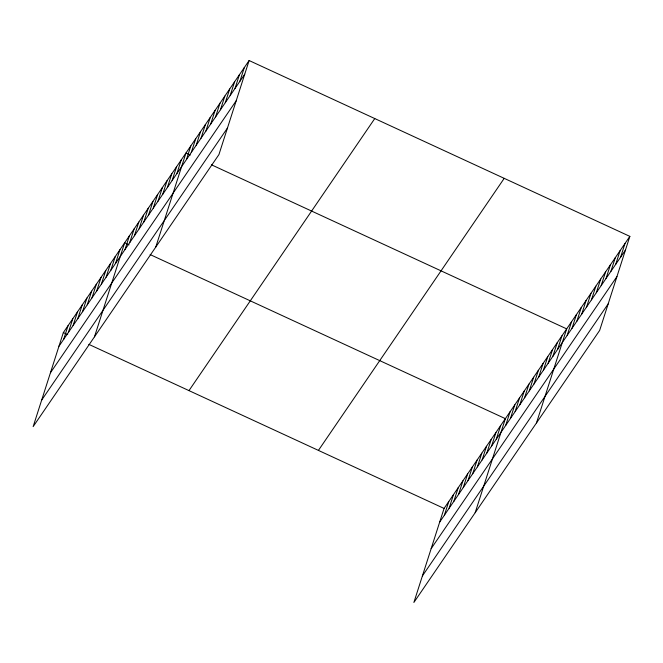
<?xml version="1.0" encoding="UTF-8"?>
<svg xmlns="http://www.w3.org/2000/svg" width="663" height="663" viewBox="0 0 663 663"><rect width="100%" height="100%" fill="white"/><g stroke="black" fill="none" stroke-linecap="round" stroke-linejoin="round"><path stroke-width="0.99" d="M249.122 60.532L63.341 332.586L33.15 426.624L218.939 154.57L249.122 60.532L629.85 236.376L599.659 330.414L413.878 602.468L444.061 508.43L629.85 236.376M63.673 339.34L68.057 325.682M68.388 332.436L72.773 318.779M73.104 325.525L77.488 311.867M77.82 318.621L82.204 304.963M82.535 311.718L86.919 298.06M87.251 304.814L91.635 291.148M91.966 297.902L96.35 284.245M96.682 290.999L101.066 277.341M101.398 284.096L105.79 270.438M106.113 277.184L110.506 263.526M110.829 270.28L115.221 256.622M115.553 263.377L119.937 249.719M94.461 336.845L124.652 242.807L129.045 244.838M124.984 249.561L129.368 235.904M129.699 242.658L134.083 229M134.415 235.755L138.799 222.088M139.131 228.843L143.515 215.185M143.846 221.939L148.23 208.281M148.562 215.036L152.946 201.378M153.277 208.124L157.661 194.466M157.993 201.221L162.377 187.563M162.708 194.317L167.093 180.659M167.424 187.414L171.808 173.747M172.14 180.502L176.524 166.844M176.855 173.598L181.239 159.94M155.772 247.067L185.963 153.037L190.356 155.059M186.436 159.576L190.82 145.918M191.292 152.465L195.676 138.799M196.149 145.346L200.533 131.688M201.013 138.227L205.397 124.569M205.87 131.117L210.254 117.459M210.726 123.998L215.11 110.34M215.583 116.887L219.975 103.229M220.447 109.768L224.832 96.11M225.304 102.657L229.688 88.999M230.16 95.538L234.553 81.88M235.025 88.428L239.409 74.77M239.882 81.309L244.266 67.651M444.392 515.184L448.785 501.526M449.108 508.281L453.5 494.615M453.832 501.369L458.216 487.711M458.547 494.465L462.931 480.808M463.263 487.562L467.647 473.904M467.979 480.65L472.363 466.992M472.694 473.747L477.078 460.089M477.41 466.843L481.794 453.185M482.125 459.94L486.509 446.274M486.841 453.028L491.225 439.37M491.556 446.124L495.941 432.467M496.272 439.221L500.656 425.563M475.18 512.69L505.372 418.651L150.128 254.575M505.703 425.406L510.087 411.748M510.419 418.502L514.803 404.844M515.134 411.59L519.519 397.933M519.85 404.687L524.242 391.029M524.566 397.783L528.958 384.126M529.281 390.88L533.674 377.214M534.005 383.968L538.389 370.31M538.721 377.065L543.105 363.407M543.436 370.161L547.82 356.503M548.152 363.249L552.536 349.592M552.867 356.346L557.251 342.688M557.583 349.442L561.967 335.785M536.491 422.911L566.683 328.873L211.439 164.797M567.155 335.42L571.539 321.762M572.02 328.301L576.404 314.643M576.876 321.19L581.26 307.533M581.733 314.071L586.117 300.414M586.589 306.961L590.982 293.303M591.454 299.842L595.838 286.184M596.31 292.731L600.695 279.073M601.167 285.612L605.551 271.954M606.032 278.501L610.416 264.844M610.888 271.382L615.272 257.725M615.745 264.272L620.129 250.606M620.609 257.153L624.994 243.495M58.957 346.243L244.738 74.198M50.438 372.772L236.227 100.718M41.67 400.096L227.45 128.042M188.98 390.615L374.769 118.561M318.422 450.401L504.212 178.347M439.677 522.088L625.466 250.034M431.165 548.616L616.946 276.562M422.389 575.94L608.178 303.886M63.341 332.586L67.734 334.616M88.817 344.354L444.061 508.43"/></g></svg>
